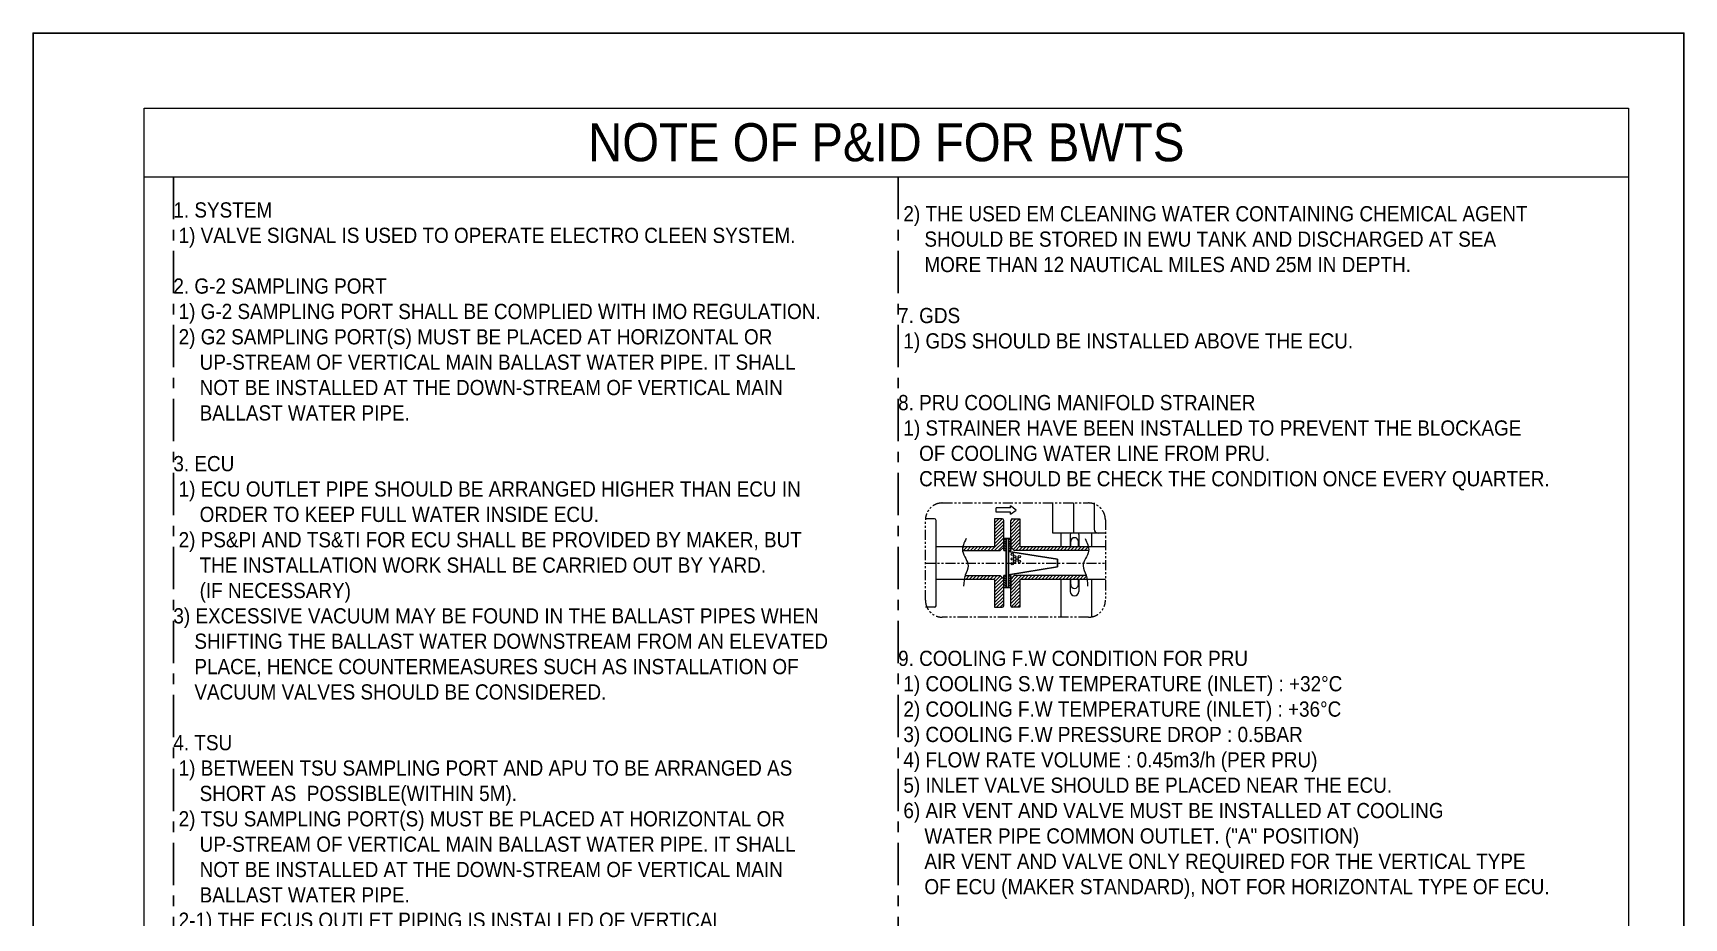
# Model space of a CAD drawing. Extents: x -1315200 to -1014507, y 2616811 to 2674779.
# Drawn here: x -1240460 to -1220933, y 2651772 to 2662239 of the extents above; entities that cross this region are included whole.
import ezdxf

# ---------------------------------------------------------------- set-up
doc = ezdxf.new("R2010")
doc.units = 0
doc.header["$LTSCALE"] = 25
doc.header["$MEASUREMENT"] = 0
doc.linetypes.add('CENTER', pattern=[7, 4, -1, 1, -1])
doc.linetypes.add('PHANTOM2', pattern=[31.75, 15.875, -3.175, 3.175, -3.175, 3.175, -3.175])
doc.layers.get('0').update_dxf_attribs({"linetype": 'CONTINUOUS', "lineweight": 9})
doc.layers.add('0.1 Defpoints', color=7, linetype='CONTINUOUS', plot=False)
doc.layers.add('0.3 Text', color=7, linetype='CONTINUOUS')
doc.styles.get("Standard").update_dxf_attribs({"font": '', "width": 0.95, "height": 250})
doc.styles.get('Standard').set_extended_font_data('Gulim')
pattern_1 = [(45, (-1302946.862, 2287355.4), (-20.425413, 20.425413), [])]
pattern_2 = [(135, (-1277225.857, 2421824.993), (-13.616942, -13.616942), [])]

msp = doc.modelspace()

# ---------------------------------------------------------------- hatches: boundary and pattern name
at = {"linetype": 'ByBlock', "ltscale": 0.4}
h = msp.add_hatch(dxfattribs=at)
h.set_pattern_fill('ANSI31', color=9, scale=9.09792)
h.set_pattern_definition(pattern_1)
edge = h.paths.add_edge_path()
edge.add_arc((-1228996.8, 2656474.7), 18.2, 0, 90)
edge.add_line((-1228996.8, 2656492.9), (-1229087.8, 2656492.9))
edge.add_line((-1229087.8, 2656492.9), (-1229087.8, 2656164))
edge.add_line((-1229087.8, 2656164), (-1229462.4, 2656164))
edge.add_spline(control_points=[(-1229462.4, 2656164), (-1229465.9, 2656148.5), (-1229467.4, 2656133.2), (-1229466, 2656117.9)], knot_values=[21.8323112, 21.8323112, 21.8323112, 21.8323112, 32.4227299, 32.4227299, 32.4227299, 32.4227299], degree=3, periodic=0)
edge.add_line((-1229466, 2656117.9), (-1229019.6, 2656117.9))
edge.add_line((-1229019.6, 2656117.9), (-1228978.6, 2656158.8))
edge.add_line((-1228978.6, 2656158.8), (-1228978.6, 2656474.7))
h = msp.add_hatch(dxfattribs=at)
h.set_pattern_fill('ANSI31', color=9, scale=9.09792)
h.set_pattern_definition(pattern_1)
edge = h.paths.add_edge_path()
edge.add_line((-1228787.6, 2656492.9), (-1228878.5, 2656492.9))
edge.add_arc((-1228878.5, 2656474.7), 18.2, 90, 180)
edge.add_line((-1228896.7, 2656474.7), (-1228896.7, 2656158.8))
edge.add_line((-1228896.7, 2656158.8), (-1228855.8, 2656117.9))
edge.add_line((-1228855.8, 2656117.9), (-1227974.8, 2656117.9))
edge.add_spline(control_points=[(-1227974.8, 2656117.9), (-1227973.4, 2656133.2), (-1227974.9, 2656148.5), (-1227978.4, 2656164)], knot_values=[21.8323112, 21.8323112, 21.8323112, 21.8323112, 32.4227299, 32.4227299, 32.4227299, 32.4227299], degree=3, periodic=0)
edge.add_line((-1227978.4, 2656164), (-1228787.6, 2656164))
edge.add_line((-1228787.6, 2656164), (-1228787.6, 2656492.9))
at = {"lineweight": 30}
h = msp.add_hatch(dxfattribs=at)
h.set_pattern_fill('ANSI31', color=9, scale=6.06528, angle=90)
h.set_pattern_definition(pattern_2)
h.paths.add_polyline_path([(-1228951.3, 2656259.1), (-1228978.6, 2656259.1), (-1228978.6, 2656117.9), (-1228951.3, 2656117.9)])
h = msp.add_hatch(dxfattribs=at)
h.set_pattern_fill('ANSI31', color=9, scale=6.06528, angle=90)
h.set_pattern_definition(pattern_2)
h.paths.add_polyline_path([(-1228896.7, 2656259.1), (-1228924, 2656259.1), (-1228924, 2656117.9), (-1228896.7, 2656117.9)])
h = msp.add_hatch()
h.set_pattern_fill('ANSI31', color=9, scale=9.09792)
h.set_pattern_definition(pattern_1)
edge = h.paths.add_edge_path()
edge.add_line((-1228978.6, 2655780.7), (-1229019.6, 2655821.6))
edge.add_line((-1229019.6, 2655821.6), (-1229436.9, 2655821.6))
edge.add_spline(control_points=[(-1229436.9, 2655821.6), (-1229441.6, 2655806.4), (-1229444.7, 2655791), (-1229447, 2655775.5)], knot_values=[101.3543972, 101.3543972, 101.3543972, 101.3543972, 111.6676482, 111.6676482, 111.6676482, 111.6676482], degree=3, periodic=0)
edge.add_line((-1229447, 2655775.5), (-1229087.8, 2655775.5))
edge.add_line((-1229087.8, 2655775.5), (-1229087.8, 2655446.6))
edge.add_line((-1229087.8, 2655446.6), (-1228996.8, 2655446.6))
edge.add_arc((-1228996.8, 2655464.8), 18.2, 270, 360)
edge.add_line((-1228978.6, 2655464.8), (-1228978.6, 2655780.7))
h = msp.add_hatch(dxfattribs=at)
h.set_pattern_fill('ANSI31', color=9, scale=6.06528, angle=90)
h.set_pattern_definition(pattern_2)
h.paths.add_polyline_path([(-1228951.3, 2655680.4), (-1228978.6, 2655680.4), (-1228978.6, 2655821.6), (-1228951.3, 2655821.6)])
h = msp.add_hatch(dxfattribs=at)
h.set_pattern_fill('ANSI31', color=9, scale=6.06528, angle=90)
h.set_pattern_definition(pattern_2)
h.paths.add_polyline_path([(-1228896.7, 2655680.4), (-1228924, 2655680.4), (-1228924, 2655821.6), (-1228896.7, 2655821.6)])
h = msp.add_hatch()
h.set_pattern_fill('ANSI31', color=9, scale=9.09792)
h.set_pattern_definition(pattern_1)
edge = h.paths.add_edge_path()
edge.add_line((-1228787.6, 2655775.5), (-1227993.8, 2655775.5))
edge.add_spline(control_points=[(-1227993.8, 2655775.5), (-1227996.1, 2655791), (-1227999.2, 2655806.4), (-1228003.9, 2655821.6)], knot_values=[101.3543972, 101.3543972, 101.3543972, 101.3543972, 111.6676482, 111.6676482, 111.6676482, 111.6676482], degree=3, periodic=0)
edge.add_line((-1228003.9, 2655821.6), (-1228855.8, 2655821.6))
edge.add_line((-1228855.8, 2655821.6), (-1228896.7, 2655780.7))
edge.add_line((-1228896.7, 2655780.7), (-1228896.7, 2655464.8))
edge.add_arc((-1228878.5, 2655464.8), 18.2, 180, 270)
edge.add_line((-1228878.5, 2655446.6), (-1228787.6, 2655446.6))
edge.add_line((-1228787.6, 2655446.6), (-1228787.6, 2655775.5))

# ---------------------------------------------------------------- linework, layer by layer
at = {"color": 0}
msp.add_line((-1239145.4, 2660536.6), (-1221590.9, 2660536.6), dxfattribs=at)
at = {"color": 9}
for p, q in [((-1228899.8, 2656621.1), (-1228899.8, 2656648.2)), ((-1228831.8, 2656597.3), (-1228899.8, 2656648.2)), ((-1228396.4, 2656324.6), (-1228396.4, 2656680.3)), ((-1228155.3, 2656680.3), (-1228155.3, 2656324.6)), ((-1227909.6, 2656680.3), (-1227909.6, 2656370)), ((-1229797.4, 2656492.9), (-1229905.4, 2656492.9)), ((-1229779.2, 2655464.8), (-1229779.2, 2656474.7)), ((-1229087.8, 2656492.9), (-1229087.8, 2656164)), ((-1228996.8, 2656492.9), (-1229087.8, 2656492.9)), ((-1229069.6, 2656573.5), (-1229069.6, 2656621.1)), ((-1228899.8, 2656621.1), (-1229069.6, 2656621.1)), ((-1228899.8, 2656573.5), (-1229069.6, 2656573.5)), ((-1228978.6, 2656158.8), (-1228978.6, 2656474.7)), ((-1228899.8, 2656546.3), (-1228831.8, 2656597.3)), ((-1228899.8, 2656546.3), (-1228899.8, 2656573.5)), ((-1228896.7, 2656158.8), (-1228896.7, 2656474.7)), ((-1228878.5, 2656492.9), (-1228787.6, 2656492.9)), ((-1228787.6, 2656492.9), (-1228787.6, 2656164)), ((-1227776.7, 2656324.6), (-1228396.4, 2656324.6)), ((-1228305.4, 2656324.6), (-1228305.4, 2656164)), ((-1228191.7, 2656306.4), (-1228191.7, 2656164)), ((-1228091.6, 2656306.4), (-1228091.6, 2656164)), ((-1227941.5, 2656324.6), (-1227941.5, 2656164)), ((-1227837.9, 2656324.6), (-1227864.1, 2656324.6)), ((-1229779.2, 2656164), (-1229087.8, 2656164)), ((-1228978.6, 2656158.8), (-1229019.6, 2656117.9)), ((-1228787.6, 2656164), (-1227776.7, 2656164)), ((-1228187.1, 2656164), (-1228187.1, 2656224.5)), ((-1228096.1, 2656164), (-1228096.1, 2656224.5)), ((-1229087.8, 2655775.5), (-1229779.2, 2655775.5)), ((-1229436.9, 2655821.6), (-1229019.6, 2655821.6)), ((-1229087.8, 2655775.5), (-1229087.8, 2655446.6)), ((-1228978.6, 2655464.8), (-1228978.6, 2655780.7)), ((-1228896.7, 2655780.7), (-1228855.8, 2655821.6)), ((-1228896.7, 2655464.8), (-1228896.7, 2655780.7)), ((-1227776.7, 2655775.5), (-1228787.6, 2655775.5)), ((-1228787.6, 2655775.5), (-1228787.6, 2655446.6)), ((-1228305.4, 2655775.5), (-1228305.4, 2655329.2)), ((-1228191.7, 2655775.5), (-1228191.7, 2655633.1)), ((-1228187.1, 2655715), (-1228187.1, 2655775.5)), ((-1228096.1, 2655715), (-1228096.1, 2655775.5)), ((-1228091.6, 2655775.5), (-1228091.6, 2655633.1)), ((-1227941.5, 2655775.5), (-1227941.5, 2655329.2)), ((-1229797.4, 2655446.6), (-1229905.4, 2655446.6)), ((-1229087.8, 2655446.6), (-1228996.8, 2655446.6)), ((-1228787.6, 2655446.6), (-1228878.5, 2655446.6))]:
    msp.add_line(p, q, dxfattribs=at)
at = {"color": 9, "lineweight": 30}
for p, q in [((-1228896.7, 2656259.1), (-1228978.6, 2656259.1)), ((-1228978.6, 2656259.1), (-1228978.6, 2656117.9)), ((-1228951.3, 2655680.4), (-1228951.3, 2656259.1)), ((-1228924, 2655680.4), (-1228924, 2656259.1)), ((-1228896.7, 2656259.1), (-1228896.7, 2656117.9)), ((-1228978.6, 2656117.9), (-1228951.3, 2656117.9)), ((-1228896.7, 2656117.9), (-1228924, 2656117.9)), ((-1228341.8, 2656015.2), (-1228924, 2656107.9)), ((-1228341.8, 2655924.3), (-1228924, 2655831.6)), ((-1228341.8, 2655924.3), (-1228341.8, 2656015.2)), ((-1228978.6, 2655821.6), (-1228951.3, 2655821.6)), ((-1228978.6, 2655780.7), (-1228978.6, 2655821.6)), ((-1228896.7, 2655680.4), (-1228978.6, 2655680.4)), ((-1228896.7, 2655821.6), (-1228924, 2655821.6)), ((-1228896.7, 2655680.4), (-1228896.7, 2655821.6))]:
    msp.add_line(p, q, dxfattribs=at)
at = {"color": 9, "ltscale": 0.4}
for p, q in [((-1229466, 2656117.9), (-1229019.6, 2656117.9)), ((-1228896.7, 2656158.8), (-1228855.8, 2656117.9)), ((-1227974.8, 2656117.9), (-1228855.8, 2656117.9)), ((-1228978.6, 2655780.7), (-1229019.6, 2655821.6)), ((-1228003.9, 2655821.6), (-1228855.8, 2655821.6))]:
    msp.add_line(p, q, dxfattribs=at)
at = {"color": 9, "linetype": 'PHANTOM2', "ltscale": 0.3}
msp.add_line((-1229905.4, 2655969.7), (-1227776.7, 2655969.7), dxfattribs=at)
at = {"linetype": 'Continuous', "ltscale": 30}
msp.add_lwpolyline([(-1239145.4, 2661350.4), (-1221590.9, 2661350.4), (-1221590.9, 2636728.2), (-1239145.4, 2636728.2)], close=True, dxfattribs=at)
at = {"color": 9, "linetype": 'PHANTOM2', "ltscale": 0.3}
msp.add_lwpolyline([(-1229705.4, 2656680.3), (-1227976.7, 2656680.3, -0.4142136), (-1227776.7, 2656480.3), (-1227776.7, 2655529.2, -0.4142136), (-1227976.7, 2655329.2), (-1229705.4, 2655329.2, -0.4142136), (-1229905.4, 2655529.2), (-1229905.4, 2656480.3, -0.4142136)], format="xyb", close=True, dxfattribs=at)
at = {"color": 9, "ltscale": 0.4}
for centre in [(-1228877.7, 2656073.2), (-1228850.4, 2656045.9), (-1228795.8, 2656045.9), (-1228877.7, 2656018.6), (-1228877.7, 2655964), (-1228850.4, 2655991.3), (-1228823.1, 2656018.6), (-1228795.8, 2655991.3)]:
    msp.add_circle(centre, 13.6, dxfattribs=at)
at = {"color": 9}
for centre, radius, start, end in [((-1229797.4, 2656474.7), 18.2, 0, 90), ((-1228996.8, 2656474.7), 18.2, 0, 90), ((-1228878.5, 2656474.7), 18.2, 90, 180), ((-1228141.6, 2656306.4), 50, 158.67631, 180), ((-1228141.6, 2656224.5), 45.5, 0, 180), ((-1228141.6, 2656306.4), 50, 0, 21.32369), ((-1227864.1, 2656370), 45.5, 180, 270), ((-1228141.6, 2655715), 45.5, 180, 0), ((-1228141.6, 2655633.1), 50, 180, 0), ((-1229797.4, 2655464.8), 18.2, 270, 0), ((-1228996.8, 2655464.8), 18.2, 270, 0), ((-1228878.5, 2655464.8), 18.2, 180, 270)]:
    msp.add_arc(centre, radius, start, end, dxfattribs=at)
for points in [[(-1229423.6, 2656260), (-1229465.1, 2656110.9), (-1229400.7, 2655935.8), (-1229434.9, 2655827.6), (-1229453, 2655697.8)], [(-1228017.2, 2656260), (-1227975.7, 2656110.9), (-1228040.1, 2655935.8), (-1228005.9, 2655827.6), (-1227987.8, 2655697.8)]]:
    msp.add_spline(points, degree=3, dxfattribs=at)
at = {"layer": '0.1 Defpoints', "color": 252, "linetype": 'CENTER', "ltscale": 5, "true_color": 0x939598}
for p, q in [((-1238800.5, 2660536.6), (-1238800.5, 2635062.8)), ((-1230228.1, 2660536.6), (-1230228.1, 2635062.8))]:
    msp.add_line(p, q, dxfattribs=at)
at = {"layer": '0.1 Defpoints'}
msp.add_lwpolyline([(-1220933.4, 2662239.3), (-1240460.3, 2662239.3), (-1240460.3, 2635839.3), (-1220933.4, 2635839.3)], close=True, dxfattribs=at)
at = {"layer": '0.1 Defpoints', "color": 4, "linetype": 'ByBlock'}
msp.add_lwpolyline([(-1240460.3, 2635839.3), (-1240460.3, 2662239.3), (-1220933.4, 2662239.3), (-1220933.4, 2635839.3)], close=True, dxfattribs=at)

# ---------------------------------------------------------------- texts
at = {"layer": '0.3 Text', "insert": (-1230368.1, 2660944.1), "char_height": 450, "width": 17554.518, "attachment_point": 5, "line_spacing_factor": 0.9}
msp.add_mtext('\\A1;\\pxqc;NOTE OF P&ID FOR BWTS', dxfattribs=at)
at = {"layer": '0.3 Text', "char_height": 180, "attachment_point": 1}
for s, insert, width in [('\\pxsm1,ql;1. SYSTEM\\P 1) VALVE SIGNAL IS USED TO OPERATE ELECTRO CLEEN SYSTEM.\\P\\P2. G-2 SAMPLING PORT\\P 1) G-2 SAMPLING PORT SHALL BE COMPLIED WITH IMO REGULATION. \\P 2) G2 SAMPLING PORT(S) MUST BE PLACED AT HORIZONTAL OR \\P     UP-STREAM OF VERTICAL MAIN BALLAST WATER PIPE. IT SHALL\\P     NOT BE INSTALLED AT THE DOWN-STREAM OF VERTICAL MAIN\\P     BALLAST WATER PIPE.\\P\\P3. ECU\\P 1) ECU OUTLET PIPE SHOULD BE ARRANGED HIGHER THAN ECU IN \\P\\pq*;     ORDER TO KEEP FULL WATER INSIDE ECU.\\P 2) PS&PI AND TS&TI FOR ECU SHALL BE PROVIDED BY MAKER, BUT \\P\\pql;     THE INSTALLATION WORK SHALL BE CARRIED OUT BY YARD.\\P{\\C4;     (IF NECESSARY)\\P}3) EXCESSIVE VACUUM MAY BE FOUND IN THE BALLAST PIPES WHEN\\P    SHIFTING THE BALLAST WATER DOWNSTREAM FROM AN ELEVATED  \\P    PLACE, HENCE COUNTERMEASURES SUCH AS INSTALLATION OF \\P    VACUUM VALVES SHOULD BE CONSIDERED.\\P\\P\\pq*;4. TSU\\P\\ps*; 1) BETWEEN TSU SAMPLING PORT AND APU TO BE ARRANGED AS \\P     SHORT AS  POSSIBLE(WITHIN 5M).\\P\\psm1,ql; 2) TSU SAMPLING PORT(S) MUST BE PLACED AT HORIZONTAL OR \\P     UP-STREAM OF VERTICAL MAIN BALLAST WATER PIPE. IT SHALL \\P     NOT BE INSTALLED AT THE DOWN-STREAM OF VERTICAL MAIN\\P     BALLAST WATER PIPE.\\P\\ps*,q*; 2-1) THE ECUS OUTLET PIPING IS INSTALLED OF VERTICAL \\P        DOWNSTREAM WITH LONG DISTANCE, THERE IS A HIGH POSSIBILITY \\P        OF VACUUM. TRO SAMPLING PORT SHOULD BE INSTALLED AFTER \\P        VERTICAL DOWNSTREAM.\\P\\psm1,ql; 3) KEEP MIN\' 5D INSTALLATION POSITION DISTANCE BETWEEN TSU\\P     PORT AND ANU PORT.\\P 4) FLUSHING AND DRAIN NEED TO BE IMPLEME{\\fGulim|b0|i0|c161|p50;N}TED BEFORE USING \\P     {\\C4;TRO SENSOR}(FOR SPARE)\\P\\ps*,q*; 5) THE VALVE OF TSU SAMPLING LINE SHOULD BE ARRANGED \\P\\psm1,ql;     NEAR TSU.\\P 6) THE MATERIAL FOR PIPE AND VALVE OF TSU SAMPLING LINE\\P     SHOULD BE SUS316L.\\P\\P5. ANU\\P\\ps*,q*; 1) BETWEEN ANU INJECTION PORT AND ANU TO BE ARRANGED AS \\P     SHORT AS  POSSIBLE(WITHIN 10M).\\P 1-1) IF ANU DOSING LINE IS FAR(ABT.10M) FROM THE ANU,\\P        THE "PREPARATION" BUTTON IN ANU ICON OF HMI SHALL BE\\P        CLICKED BY THE CREW TO FILL THE NEUTRALIZING AGENT IN \\P        THE DOSING LINE.\\P\\psm1,ql; 2) ANU INJECTION PORT(S) MUST BE PLACED AT HORIZONTAL OR \\P     UP-STREAM OF VERTICAL MAIN BALLAST WATER PIPE. IT SHALL \\P     NOT BE INSTALLED AT THE DOWN-STREAM OF VERTICAL MAIN\\P     BALLAST WATER PIPE.\\P 3) KEEP MIN\' 5D INSTALLATION POSITION DISTANCE BETWEEN TSU\\P     PORT AND ANU PORT.\\P 4) THE VALVE OF ANU INJECTION PIPE SHOULD BE ARRANGED \\P     NEAR ANU. \\P 5) IN CASE OF EACH OF THE ANU INJECTION PIPE IS CONNECTED TO \\P     ONE, THIS SHOULD BE INCLINED AS SHOWN IN THE DETAIL "D". \\P     (IF NECESSARY)\\P 6) EXCESSIVE VACUUM MAY BE FOUND IN THE ANU PIPES WHEN\\P     SHIFTING THE NEUTRALIZATION REAGENT DOWNSTREAM FROM AN \\P     ELEVATED PLACE, HENCE COUNTERMEASURES SUCH AS \\P     INSTALLATION OF VACUUM VALVES SHOULD BE CONSIDERED.\\P 7) THE MATERIAL FOR PIPE AND VALVE OF ANU DOSING LINE\\P     SHOULD BE SUS316L.\\P 8) MINIMUM TEMPERATURE OF F.W. TO BE SECURED ABOVE 20℃. \\P     IF THE TEMPERATURE OF F.W IS ALWAYS MORE THAN 20℃, \\P     THE HOT WATER LINE COULD BE DELETED. \\P     IT SHOULD BE ABOVE 20℃, EVEN IN WINTER.', (-1238800.5, 2660236.4), 8572.435), (' 2) THE USED EM CLEANING WATER CONTAINING CHEMICAL AGENT \\P     SHOULD BE STORED IN EWU TANK AND DISCHARGED AT SEA \\P     MORE THAN 12 NAUTICAL MILES AND 25M IN DEPTH.', (-1230228.1, 2660191.6), 8197.145), ('7. GDS\\P 1) GDS SHOULD BE INSTALLED ABOVE THE ECU. ', (-1230228.1, 2658987.7), 8052.086), ('8. PRU COOLING MANIFOLD STRAINER\\P 1) STRAINER HAVE BEEN INSTALLED TO PREVENT THE BLOCKAGE \\P    OF COOLING WATER LINE FROM PRU. \\P    CREW SHOULD BE CHECK THE CONDITION ONCE EVERY QUARTER.', (-1230228.1, 2657957.7), 8197.145), ('\\pxt0,0.00463;9. COOLING F.W CONDITION FOR PRU\\P 1) COOLING S.W TEMPERATURE (INLET) : +32°C {\\H1.3231x; \\H0.7558x;\\P 2) COOLING F.W TEMPERATURE (INLET) : +36°C \\H1.2469x; \\H0.80199x;\\P 3) COOLING F.W} PRESSURE DROP : 0.5BAR {\\H1.1476x; \\H0.87138x;\\P 4) FLOW RATE VOLUME : 0.45m3/h (PER PRU)\\H1.2533x; \\H0.79789x;\\P 5) INLET VALVE SHOULD BE PLACED NEAR THE ECU.\\H1.1516x; \\H0.86836x;\\P\\pt0,0.00463,30; 6) AIR VENT AND VALVE MUST BE INSTALLED AT COOLING \\P     WATER PIPE COMMON OUTLET. ("A" POSITION)\\P     AIR VENT AND VALVE ONLY REQUIRED FOR THE VERTICAL TYPE \\P     OF ECU (MAKER STANDARD), NOT FOR HORIZONTAL TYPE OF ECU.}', (-1230228.1, 2654932.7), 8197.145)]:
    msp.add_mtext(s, dxfattribs=dict(at, insert=insert, width=width))

doc.saveas('drawing.dxf')
